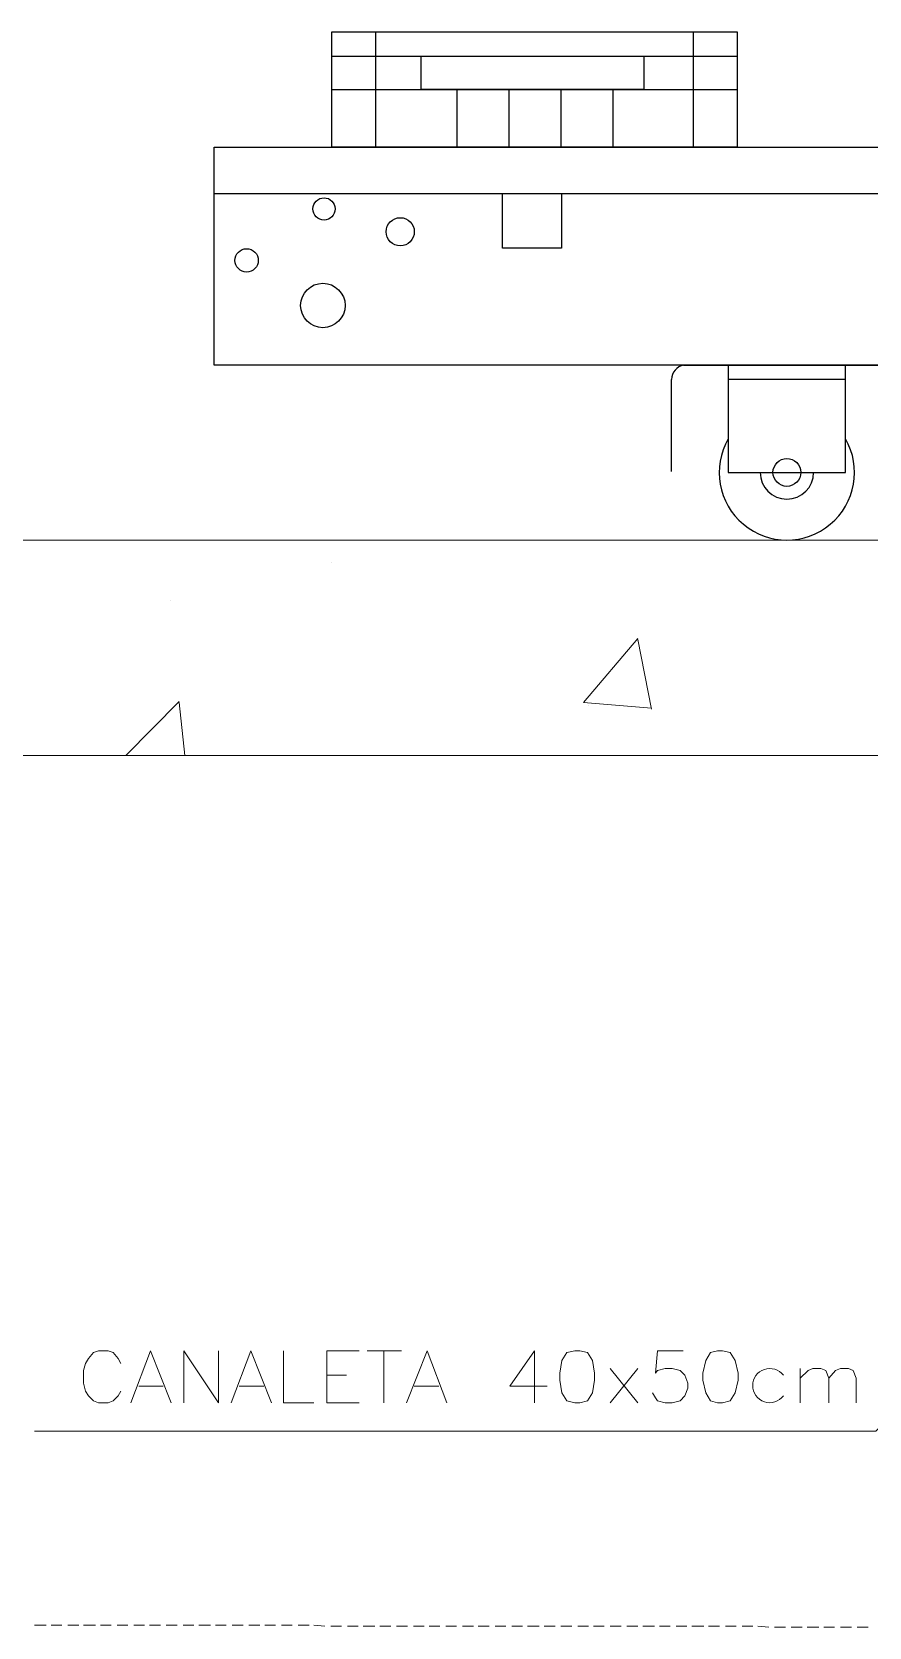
# Model space of a CAD drawing. Header units: inches. Extents: x 5 to 1823, y 18 to 726.
# Drawn here: x 250.85 to 269.95, y 105.01 to 141.42 of the extents above; entities that cross this region are included whole.
import ezdxf

# ---------------------------------------------------------------- set-up
doc = ezdxf.new("R2010")
doc.units = ezdxf.units.IN
doc.header["$MEASUREMENT"] = 0
for name, color, linetype in [('CULATRA', 1, 'Continuous'), ('DETALHE', 3, 'Continuous'), ('L1', 1, 'Continuous'), ('PDF2_0', 7, 'Continuous'), ('PDF2_TIGRECAD', 6, 'Continuous')]:
    doc.layers.add(name, color=color, linetype=linetype)
doc.layers.add('PDF2_TUB-ELETRICA', color=7, linetype='Continuous', true_color=0x7fbfff)

msp = doc.modelspace()

# ---------------------------------------------------------------- linework, layer by layer
at = {"layer": 'CULATRA'}
for p, q in [((255.006, 137.729), (295.188, 137.729)), ((266.734, 133.813), (266.734, 131.361)), ((269.412, 131.361), (269.412, 133.813)), ((269.412, 133.479), (266.734, 133.479)), ((266.734, 131.361), (269.412, 131.361))]:
    msp.add_line(p, q, dxfattribs=at)
msp.add_lwpolyline([(255.006, 138.782), (295.188, 138.782), (295.188, 133.813), (255.006, 133.813)], close=True, dxfattribs=at)
for centre, radius in [((257.515, 137.376), 0.254), ((259.254, 136.855), 0.321), ((255.75, 136.201), 0.267), ((257.489, 135.172), 0.508), ((268.073, 131.361), 0.317)]:
    msp.add_circle(centre, radius, dxfattribs=at)
for radius, start, end in [(1.543, 150.1435, 29.8565), (0.609, 180, 0)]:
    msp.add_arc((268.073, 131.361), radius, start, end, dxfattribs=at)
at = {"layer": 'DETALHE'}
for p, q in [((265.716, 133.813), (270.355, 133.813)), ((265.444, 131.382), (265.444, 133.482))]:
    msp.add_line(p, q, dxfattribs=at)
msp.add_arc((265.782, 133.482), 0.337, 101.207, 180, dxfattribs=at)
at = {"layer": 'L1'}
for p, q in [((257.692, 140.864), (266.941, 140.864)), ((257.692, 140.099), (266.941, 140.099)), ((260.545, 140.099), (260.545, 138.782)), ((261.732, 140.099), (261.732, 138.782)), ((262.918, 140.099), (262.918, 138.782)), ((264.105, 140.099), (264.105, 138.782))]:
    msp.add_line(p, q, dxfattribs=at)
for points in [[(257.692, 141.416), (266.941, 141.416), (266.941, 138.782), (257.692, 138.782)], [(258.686, 138.782), (257.692, 138.782), (257.692, 141.416), (258.686, 141.416)], [(266.941, 138.782), (265.947, 138.782), (265.947, 141.416), (266.941, 141.416)], [(259.73, 140.864), (264.812, 140.864), (264.812, 140.099), (259.73, 140.099)], [(261.588, 137.729), (262.93, 137.729), (262.93, 136.481), (261.588, 136.481)]]:
    msp.add_lwpolyline(points, close=True, dxfattribs=at)
at = {"layer": 'PDF2_0', "lineweight": 5}
for points in [[(155.263, 129.817), (179.511, 129.817), (332.971, 129.817)], [(296.419, 129.817), (294.286, 129.817), (261.281, 129.817), (259.148, 129.817)], [(251.178, 105.053), (250.909, 105.053)], [(251.537, 105.053), (251.29, 105.053)], [(251.919, 105.053), (251.672, 105.053)], [(252.301, 105.053), (252.031, 105.053)], [(252.66, 105.053), (252.413, 105.053)], [(253.042, 105.053), (252.795, 105.053)], [(253.423, 105.053), (253.176, 105.053)], [(253.782, 105.053), (253.535, 105.053)], [(254.164, 105.053), (253.917, 105.053)], [(254.546, 105.053), (254.299, 105.053)], [(254.927, 105.053), (254.658, 105.053)], [(255.287, 105.053), (255.04, 105.053)], [(255.668, 105.053), (255.421, 105.053)], [(256.05, 105.053), (255.803, 105.053)], [(256.409, 105.053), (256.162, 105.053)], [(256.791, 105.053), (256.544, 105.053)], [(257.173, 105.053), (256.926, 105.053)], [(257.532, 105.03), (257.285, 105.053)], [(257.914, 105.03), (257.667, 105.03)], [(258.295, 105.03), (258.048, 105.03)], [(258.677, 105.03), (258.408, 105.03)], [(259.036, 105.03), (258.789, 105.03)], [(259.418, 105.03), (259.171, 105.03)], [(259.8, 105.03), (259.553, 105.03)], [(260.159, 105.03), (259.912, 105.03)], [(260.54, 105.03), (260.294, 105.03)], [(260.922, 105.03), (260.675, 105.03)], [(261.281, 105.03), (261.034, 105.03)], [(261.663, 105.03), (261.416, 105.03)], [(262.045, 105.03), (261.798, 105.03)], [(262.426, 105.03), (262.157, 105.03)], [(262.786, 105.03), (262.539, 105.03)], [(263.167, 105.03), (262.92, 105.03)], [(263.549, 105.03), (263.302, 105.03)], [(263.908, 105.03), (263.661, 105.03)], [(264.29, 105.03), (264.043, 105.03)], [(264.672, 105.03), (264.425, 105.03)], [(265.053, 105.03), (264.784, 105.03)], [(265.413, 105.03), (265.166, 105.03)], [(265.794, 105.03), (265.547, 105.03)], [(266.176, 105.03), (265.907, 105.03)], [(266.535, 105.03), (266.288, 105.03)], [(266.917, 105.03), (266.67, 105.03)], [(267.299, 105.03), (267.052, 105.03)], [(267.658, 105.008), (267.411, 105.03)], [(268.039, 105.008), (267.792, 105.008)], [(268.421, 105.008), (268.174, 105.008)], [(268.803, 105.008), (268.533, 105.008)], [(269.162, 105.008), (268.915, 105.008)], [(269.544, 105.008), (269.297, 105.008)], [(269.925, 105.008), (269.678, 105.008)]]:
    msp.add_lwpolyline(points, dxfattribs=at)
at = {"layer": 'PDF2_TIGRECAD', "lineweight": 5}
for points in [[(323.518, 124.9), (287.191, 124.9), (180.364, 124.9)], [(275.269, 114.348), (270.105, 109.476), (250.909, 109.476)], [(252.884, 111.025), (252.817, 111.137), (252.705, 111.272), (252.592, 111.317), (252.368, 111.317), (252.256, 111.272), (252.143, 111.137), (252.076, 111.025), (252.031, 110.868), (252.031, 110.576), (252.076, 110.396), (252.143, 110.284), (252.256, 110.172), (252.368, 110.127), (252.592, 110.127), (252.705, 110.172), (252.817, 110.284), (252.884, 110.396)], [(253.109, 110.127), (253.558, 111.317), (254.029, 110.127)], [(254.321, 110.127), (254.321, 111.317), (255.107, 110.127), (255.107, 111.317)], [(255.399, 110.127), (255.848, 111.317), (256.32, 110.127)], [(256.589, 111.317), (256.589, 110.127), (257.285, 110.127)], [(258.318, 110.127), (257.577, 110.127), (257.577, 111.317), (258.318, 111.317)], [(258.497, 111.317), (259.283, 111.317)], [(258.879, 111.317), (258.879, 110.127)], [(259.395, 110.127), (259.867, 111.317), (260.316, 110.127)], [(262.314, 110.127), (262.314, 111.317), (261.753, 110.509), (262.606, 110.509)], [(265.704, 111.317), (265.121, 111.317), (265.076, 110.801), (265.121, 110.868), (265.3, 110.913), (265.457, 110.913), (265.637, 110.868), (265.749, 110.756), (265.817, 110.576), (265.817, 110.464), (265.749, 110.284), (265.637, 110.172), (265.457, 110.127), (265.3, 110.127), (265.121, 110.172), (265.076, 110.239), (265.008, 110.352)], [(257.577, 110.756), (258.026, 110.756)], [(264.043, 110.913), (264.672, 110.127)], [(264.672, 110.913), (264.043, 110.127)], [(268.376, 110.913), (268.376, 110.127)], [(268.376, 110.688), (268.556, 110.868), (268.668, 110.913), (268.848, 110.913), (268.96, 110.868), (269.027, 110.688), (269.027, 110.127)], [(269.027, 110.688), (269.185, 110.868), (269.297, 110.913), (269.476, 110.913), (269.589, 110.868), (269.656, 110.688), (269.656, 110.127)], [(253.288, 110.509), (253.85, 110.509)], [(255.579, 110.509), (256.14, 110.509)], [(259.575, 110.509), (260.136, 110.509)]]:
    msp.add_lwpolyline(points, dxfattribs=at)
for points in [[(263.235, 111.317), (263.055, 111.272), (262.943, 111.092), (262.898, 110.801), (262.898, 110.643), (262.943, 110.352), (263.055, 110.172), (263.235, 110.127), (263.347, 110.127), (263.527, 110.172), (263.639, 110.352), (263.684, 110.643), (263.684, 110.801), (263.639, 111.092), (263.527, 111.272), (263.347, 111.317)], [(266.49, 111.317), (266.333, 111.272), (266.221, 111.092), (266.153, 110.801), (266.153, 110.643), (266.221, 110.352), (266.333, 110.172), (266.49, 110.127), (266.603, 110.127), (266.782, 110.172), (266.894, 110.352), (266.962, 110.643), (266.962, 110.801), (266.894, 111.092), (266.782, 111.272), (266.603, 111.317)]]:
    msp.add_lwpolyline(points, close=True, dxfattribs=at)
msp.add_arc((267.684, 110.52), 0.39, 37.2213, 322.7787, dxfattribs=at)
at = {"layer": 'PDF2_TUB-ELETRICA', "lineweight": 5}
for points in [[(257.689, 129.301), (257.689, 129.301)], [(254.007, 128.448), (254.007, 128.448)], [(264.986, 125.978), (263.437, 126.113), (264.672, 127.572)], [(264.986, 125.956), (264.672, 127.55)], [(252.997, 124.9), (254.209, 126.135)], [(254.344, 124.9), (254.209, 126.113)], [(263.549, 126.046), (263.549, 126.046)]]:
    msp.add_lwpolyline(points, dxfattribs=at)

doc.saveas('drawing.dxf')
